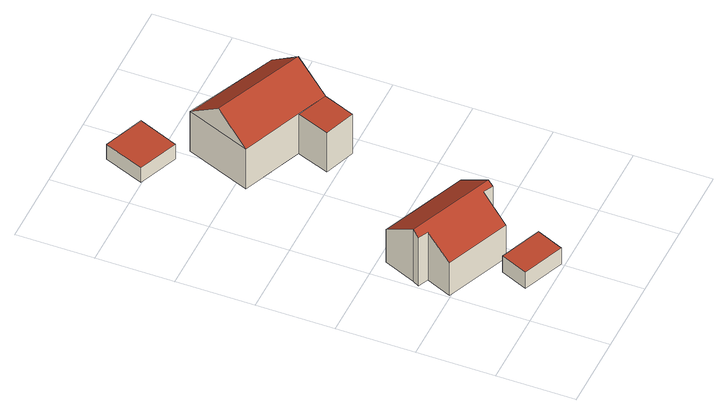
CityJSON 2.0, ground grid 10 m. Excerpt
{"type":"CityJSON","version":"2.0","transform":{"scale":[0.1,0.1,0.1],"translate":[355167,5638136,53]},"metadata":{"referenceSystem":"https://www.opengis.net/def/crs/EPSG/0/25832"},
"CityObjects":{
"building1":{"type":"Building","attributes":{"Geometrietyp2DReferenz":"3000","Gemeindeschluessel":"05315000","function":"31001_2463","roofType":"1000","measuredHeight":2.56,"storeysAboveGround":1},"address":[{"country":"Germany","locality":"Köln","thoroughfareNumber":"3a","thoroughfareName":"Auf dem Schneeberg"}],"geometry":[{"type":"Solid","lod":"2","boundaries":[[[[0,1,2,3]],[[4,5,1,0]],[[6,7,5,4]],[[3,2,7,6]],[[4,0,3,6]],[[1,5,7,2]]]],"semantics":{"surfaces":[{"type":"WallSurface"},{"type":"RoofSurface"},{"type":"GroundSurface"}],"values":[[0,0,0,0,1,2]]}}]},
"building2":{"type":"Building","attributes":{"Geometrietyp2DReferenz":"3000","Gemeindeschluessel":"05315000","function":"31001_1010","roofType":"3100","measuredHeight":8.17,"storeysAboveGround":2},"address":[{"country":"Germany","locality":"Köln","thoroughfareNumber":"3a","thoroughfareName":"Auf dem Schneeberg"}],"geometry":[{"type":"Solid","lod":"2","boundaries":[[[[8,9,10,11]],[[12,13,9,8]],[[14,15,13,12]],[[16,17,15,14]],[[18,19,17,16]],[[20,21,19,18]],[[22,23,21,20]],[[24,25,23,22]],[[26,27,25,24]],[[11,10,27,26]],[[14,12,8,11,26,24,22,16]],[[20,18,16,22]],[[9,13,15,17,19,21,23,25,27,10]]]],"semantics":{"surfaces":[{"type":"WallSurface"},{"type":"RoofSurface"},{"type":"GroundSurface"}],"values":[[0,0,0,0,0,0,0,0,0,0,1,1,2]]}}]},
"building3":{"type":"Building","attributes":{"Geometrietyp2DReferenz":"3000","Gemeindeschluessel":"05315000","function":"31001_2463","roofType":"1000","measuredHeight":2.38,"storeysAboveGround":1},"address":[{"country":"Germany","locality":"Köln","thoroughfareNumber":"5","thoroughfareName":"Auf dem Schneeberg"}],"geometry":[{"type":"Solid","lod":"2","boundaries":[[[[28,29,30,31]],[[32,33,29,28]],[[34,35,33,32]],[[31,30,35,34]],[[32,28,31,34]],[[29,33,35,30]]]],"semantics":{"surfaces":[{"type":"WallSurface"},{"type":"RoofSurface"},{"type":"GroundSurface"}],"values":[[0,0,0,0,1,2]]}}]},
"building4":{"type":"Building","attributes":{"Gemeindeschluessel":"05315000","Geometrietyp2DReferenz":"3000","function":"31001_1120"},"address":[{"country":"Germany","locality":"Köln","thoroughfareNumber":"5","thoroughfareName":"Auf dem Schneeberg"}],"children":["building4-1","building4-2"]},
"building4-1":{"type":"BuildingPart","attributes":{"roofType":"3100","measuredHeight":9.55,"storeysAboveGround":2},"parents":["building4"],"geometry":[{"type":"MultiSurface","lod":"2","boundaries":[[[36,37,38,39]],[[40,41,37,36]],[[39,38,42,43]],[[36,44,40]],[[43,45,39]],[[39,45,44,36]],[[40,44,45,43]],[[37,41,42,38]],[[46,43,42,47]],[[46,47,41,40]]],"semantics":{"surfaces":[{"type":"WallSurface"},{"type":"RoofSurface"},{"type":"GroundSurface"},{"type":"ClosureSurface"}],"values":[0,0,0,0,0,1,1,2,0,3]}}]},
"building4-2":{"type":"BuildingPart","attributes":{"roofType":"1000","measuredHeight":6.17,"storeysAboveGround":2},"parents":["building4"],"geometry":[{"type":"Solid","lod":"2","boundaries":[[[[46,47,48,49]],[[50,51,41,40]],[[49,48,51,50]],[[40,46,49,50]],[[47,41,51,48]],[[40,41,47,46]]]],"semantics":{"surfaces":[{"type":"WallSurface"},{"type":"RoofSurface"},{"type":"GroundSurface"},{"type":"ClosureSurface"}],"values":[[0,0,0,1,2,3]]}}]}
},
"vertices":[
[117,40,28],[117,40,3],[63,62,3],[63,62,28],[102,5,28],[102,5,3],[48,27,28],[48,27,3],
[3,102,54],[3,102,3],[86,67,3],[86,67,54],[17,135,78],[17,135,3],[4,141,78],[4,141,3],[8,149,85],[8,149,3],[26,191,54],[26,191,3],[136,145,54],[136,145,3],[118,103,85],[118,103,3],[115,96,80],[115,96,3],[102,102,80],[102,102,3],
[109,532,27],[109,532,4],[57,553,4],[57,553,27],[88,480,27],[88,480,4],[36,501,27],[36,501,4],
[223,418,66],[223,418,4],[107,470,4],[107,470,66],[192,338,66],[192,338,4],[74,386,4],[74,386,66],[207,378,100],[91,428,100],[152,354,66],[152,354,4],
[136,312,4],[136,312,66],[176,297,66],[176,297,4]
]}
